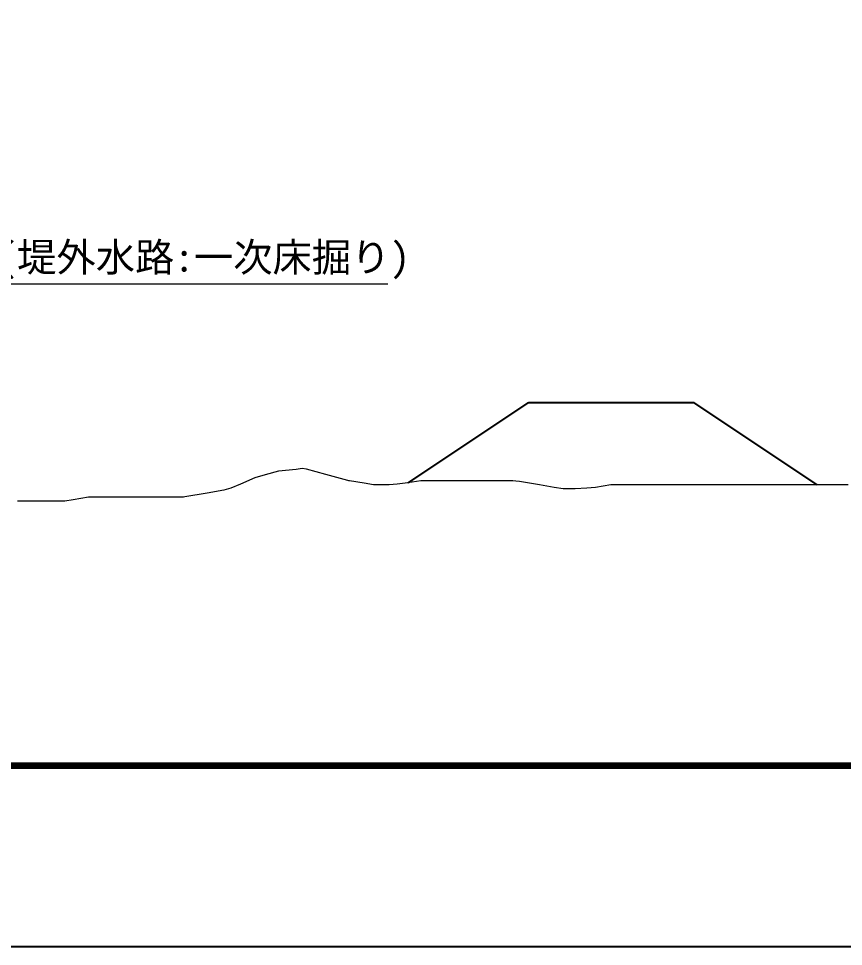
# Model space of a CAD drawing. Header units: millimetres. Extents: x -2078669 to -1085629, y -5987148 to 310365.
# Drawn here: x -1553073 to -1502962, y -3184452 to -3128061 of the extents above; entities that cross this region are included whole.
import ezdxf
from ezdxf.enums import TextEntityAlignment as Align

# ---------------------------------------------------------------- set-up
doc = ezdxf.new("R2010")
doc.units = ezdxf.units.MM
doc.header["$LTSCALE"] = 500
doc.layers.get('Defpoints').update_dxf_attribs({"color": 153})
for name, color, linetype, lineweight in [('D-BGD', 7, 'Continuous', 13), ('D-BYP-STR2', 6, 'Continuous', 25), ('D-BYP-STRC', 1, 'Continuous', 13), ('D-TTL', 2, 'Continuous', 140)]:
    doc.layers.add(name, color=color, linetype=linetype, lineweight=lineweight)
doc.styles.add('MS ゴシック', font='MS Gothic.ttf')

msp = doc.modelspace()

# ---------------------------------------------------------------- linework, layer by layer
at = {"layer": 'D-BGD', "linetype": 'Continuous', "lineweight": 13, "elevation": 708000}
msp.add_lwpolyline([(-1502684, -3156399.6), (-1502969.2, -3156399.6), (-1504125.7, -3156399.6), (-1505477.7, -3156399.6), (-1505567.5, -3156399.6), (-1505688.8, -3156399.6), (-1507009.2, -3156399.6), (-1507986.2, -3156399.6), (-1508451, -3156399.6), (-1509079.1, -3156399.6), (-1509892.7, -3156399.6), (-1510494.7, -3156399.6), (-1511334.5, -3156399.6), (-1512469.4, -3156399.6), (-1512776.2, -3156399.6), (-1512859.1, -3156399.6), (-1513003.2, -3156399.6), (-1513774.6, -3156399.6), (-1514218, -3156399.6), (-1515511.7, -3156399.6), (-1515659.7, -3156399.6), (-1515859.7, -3156399.6), (-1517101.5, -3156399.6), (-1518020.2, -3156558.9), (-1518543.2, -3156597.5), (-1519250, -3156649.6), (-1519985, -3156649.6), (-1520528.7, -3156555.3), (-1521426.7, -3156399.6), (-1522640.3, -3156189.2), (-1522868.5, -3156166.5), (-1523037.2, -3156149.6), (-1524310.2, -3156149.6), (-1525545.7, -3156149.6), (-1525752, -3156149.6), (-1526030.6, -3156149.6), (-1527193.7, -3156149.6), (-1528054.3, -3156149.6), (-1528635.5, -3156149.6), (-1529421, -3156285.8), (-1530077.2, -3156351.2), (-1530562.8, -3156399.6), (-1531170, -3156399.6), (-1531519, -3156399.6), (-1532085.5, -3156301.4), (-1532960.7, -3156149.6), (-1533001.1, -3156149.6), (-1533071.3, -3156130.5), (-1534402.4, -3155767), (-1535579.8, -3155445.5), (-1535844.2, -3155399.6), (-1536201.6, -3155461.6), (-1537285.9, -3155569.7), (-1538088.3, -3155788.8), (-1538727.7, -3155963.4), (-1539591.9, -3156349.2), (-1540169.4, -3156607), (-1540596.8, -3156723.7), (-1541611.2, -3156899.6), (-1542982.2, -3157137.4), (-1543052.9, -3157149.6), (-1543072.1, -3157149.6), (-1543105.3, -3157149.6), (-1543987.6, -3157149.6), (-1544494.7, -3157149.6), (-1545613.8, -3157149.6), (-1545936.4, -3157149.6), (-1546372.5, -3157149.6), (-1547378.2, -3157149.6), (-1548122.3, -3157149.6), (-1548819.9, -3157149.6), (-1549762.8, -3157313.1), (-1550261.7, -3157399.6), (-1550630.8, -3157399.6), (-1551703.4, -3157399.6), (-1553139.3, -3157399.6)], dxfattribs=at)
at = {"layer": 'D-BYP-STR2'}
msp.add_line((-1529403.5, -3156282.8, 708000), (-1522078.7, -3151399.6, 708000), dxfattribs=at)
at = {"layer": 'D-BYP-STR2', "elevation": 1593000}
msp.add_lwpolyline([(-1522078.7, -3151399.6), (-1512078.7, -3151399.6), (-1504578.7, -3156399.6)], dxfattribs=at)
at = {"layer": 'D-BYP-STRC'}
msp.add_line((-1530639.1, -3144208.2, 1075000), (-1568839.1, -3144208.2, 1075000), dxfattribs=at)
at = {"layer": 'D-TTL'}
msp.add_line((-1777887.6, -3173452.3), (-1377887.6, -3173452.3), dxfattribs=at)
at = {"layer": 'Defpoints', "color": 1}
msp.add_lwpolyline([(-1788137.6, -3184452.3), (-1367637.6, -3184452.3), (-1367637.6, -2887452.3), (-1788137.6, -2887452.3)], close=True, dxfattribs=at)

# ---------------------------------------------------------------- texts
at = {"layer": 'D-BYP-STRC', "style": 'MS ゴシック'}
msp.add_text('作業土工(堤外水路:一次床掘り)', height=1750, dxfattribs=at).set_placement((-1563897.6, -3142562.4, 1075000), align=Align.MIDDLE_LEFT)

doc.saveas('drawing.dxf')
